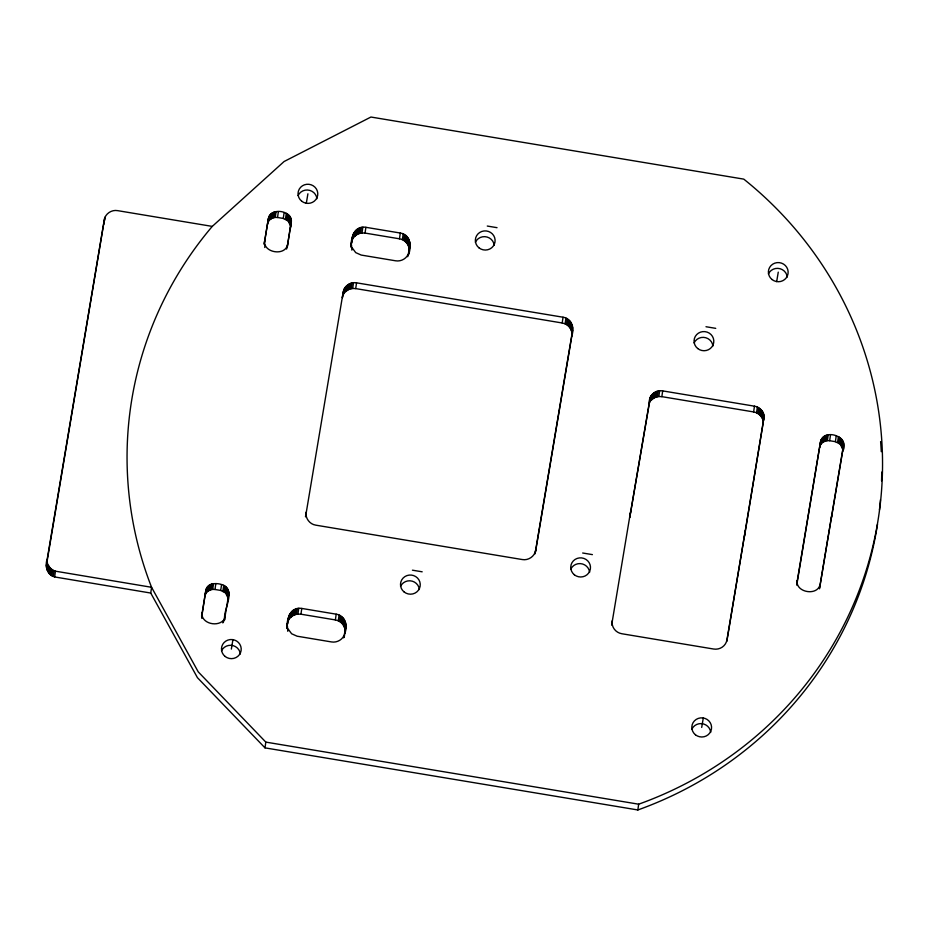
<?xml version="1.0" encoding="UTF-8"?>
<svg xmlns="http://www.w3.org/2000/svg" width="927" height="927" viewBox="0 0 927 927"><rect width="100%" height="100%" fill="white"/><g stroke="black" fill="none" stroke-linecap="round" stroke-linejoin="round"><path stroke-width="1.39" d="M201.669 617.324L205.794 590.603C207.231 582.307 217.729 582.55 223.72 585.319C235.794 592.318 223.025 609.839 224.658 619.63M227.926 600.198L228.807 592.226M264.624 240.823C262.955 252.77 285.238 256.466 287.567 244.647L291.298 222.445C292.955 210.499 270.672 206.802 268.355 218.621L264.125 244.288M287.208 247.636L291.368 220.232M287.08 628.425C286.327 619.433 290.406 606.397 301.773 608.436L336.188 614.172C344.937 615.343 347.938 625.574 344.971 632.956L345.887 624.242M351.182 247.3C350.418 238.297 354.496 225.273 365.875 227.312L400.29 233.036C410.522 234.485 411.681 246.675 408.598 254.601M409.074 251.82L409.989 243.117M535.516 551.855L571.82 336.003C574.427 328.564 571.994 318.425 563.037 317.219L356.536 282.828C350.545 281.704 344.137 285.91 343.199 292.017L305.597 516.49M571.82 336.003L572.724 327.289M796.745 585.157L820.488 441.843C824.242 427.382 850.998 436.721 842.608 451.437L831.171 519.421M842.608 451.437L843.5 443.465M150.742 593.048L54.623 576.942C46.709 574.856 44.751 565.389 47.312 558.506L104.276 219.826C105.191 213.731 111.634 209.502 117.613 210.638L212.26 226.397L284.079 161.53L370.939 117.034L743.778 179.131A377.984 365.945 8.1 0 1 638.668 804.196L637.846 809.966L265.006 747.869L197.428 677.66L150.742 593.048L151.565 587.289A377.984 365.945 8.1 0 1 212.26 226.397M46.408 567.208L47.173 559.978M46.651 568.668L47.219 561.449M47.103 570.082L47.474 562.898M47.729 571.426L48.552 565.667L47.914 564.311M48.54 572.689L49.351 566.918L48.552 565.667M49.502 573.836L50.325 568.066L49.351 566.918M50.614 574.844L51.437 569.074L50.325 568.066M51.854 575.713L52.677 569.943L51.437 569.074M53.198 576.42L54.021 570.65L52.677 569.943M46.35 565.737L104.612 218.401M104.658 220.475L105.145 217.022M54.623 576.942L55.435 571.183L54.021 570.65M201.565 616.281L202.063 612.817M201.854 618.425L201.993 615.018M201.704 615.806L205.794 590.603M204.971 596.374L206.454 588.506M205.632 594.265L206.988 587.533M206.165 593.292L207.648 586.64M206.825 592.399L208.424 585.841M207.602 591.6L208.482 590.905L209.305 585.134M208.482 590.905L209.456 590.325L210.278 584.566M209.456 590.325L210.487 589.873L211.31 584.114M210.487 589.873L211.576 589.56L212.399 583.801M211.576 589.56L212.712 589.398L213.523 583.628M212.712 589.398L214.983 589.479L215.806 583.709M264.265 243.813L268.355 218.621M267.532 224.38L269.015 216.512M264.74 247.486L265.076 245.18M268.193 222.283L269.548 215.539M268.726 221.31L270.209 214.647M269.386 220.417L270.985 213.847M270.163 219.606L271.043 218.911L271.866 213.152M271.043 218.911L272.017 218.343L272.828 212.573M272.017 218.343L273.048 217.891L273.871 212.121M227.996 597.996L225.667 593.025L220.719 590.429L221.541 584.67M273.048 217.891L274.137 217.578L274.96 211.808M274.137 217.578L275.261 217.405L276.084 211.634M222.897 591.09L223.72 585.319M223.905 591.623L224.728 585.852M275.261 217.405L277.544 217.486L278.355 211.727M224.832 592.272L225.655 586.501M225.667 593.025L226.489 587.266M226.397 593.883L227.208 588.124M222.828 622.921L225.006 616.64L228.737 594.427M226.999 594.833L227.81 589.062M223.488 622.029L223.813 619.711M227.463 595.841L228.285 590.07M224.519 620.093L225.006 616.64M227.799 596.895L228.621 591.136M290.545 226.003L288.227 221.043L283.28 218.448L284.091 212.677M285.458 219.096L286.269 213.337M286.455 219.629L287.277 213.859M287.393 220.278L288.204 214.508M288.227 221.043L289.039 215.273M288.946 221.901L289.769 216.13M289.548 222.839L290.371 217.069M290.024 223.847L290.846 218.088M286.582 249.062L286.906 246.756M290.36 224.913L291.182 219.143M287.231 246.953L287.567 244.647M290.475 228.204L291.298 222.445M265.006 747.869L265.817 742.11L198.251 671.89L151.565 587.289L55.435 571.183M286.849 627.799L287.497 623.187M286.918 627.567L288.436 617.637M287.613 623.396L289.305 614.821M288.494 620.592L290.024 613.523M287.776 631.299L287.405 626.119M289.201 619.294L290.904 612.341M290.081 618.1L291.124 617.034L291.947 611.264M305.516 516.756L306.177 512.144C305.064 518.216 309.757 524.288 315.783 525.157L522.283 559.549C528.274 560.673 534.682 556.467 535.621 550.36L572.631 330.232M291.124 617.034L292.295 616.107L293.117 610.337M292.295 616.107L293.581 615.331L294.404 609.572M293.581 615.331L294.971 614.74L295.794 608.969M294.971 614.74L296.42 614.323L297.243 608.552M343.199 292.017L342.376 297.787L344.068 289.212M296.42 614.323L297.926 614.091L298.749 608.321M343.245 294.983L344.786 287.915M350.939 246.663L351.6 242.051M351.009 246.431L352.527 236.501M343.963 293.685L345.667 286.721M351.715 242.271L353.407 233.697M352.584 239.456L354.114 232.399M344.844 292.492L345.875 291.426L346.698 285.655M351.878 250.163L351.507 244.995M353.303 238.158L355.006 231.205M297.926 614.091L300.951 614.207L301.773 608.436M345.875 291.426L347.057 290.499L347.88 284.728M354.184 236.964L355.215 235.898L356.038 230.139M347.057 290.499L348.343 289.722L349.166 283.963M355.215 235.898L356.385 234.971L357.208 229.212M348.343 289.722L349.722 289.131L350.545 283.361M356.385 234.971L357.683 234.207L358.506 228.436M349.722 289.131L351.182 288.703L352.005 282.944M357.683 234.207L359.062 233.604L359.885 227.833M351.182 288.703L352.677 288.482L353.5 282.712M359.062 233.604L360.522 233.187L361.333 227.416M360.522 233.187L362.017 232.955L362.839 227.196M352.677 288.482L355.713 288.598L356.536 282.828M362.017 232.955L365.053 233.071L365.875 227.312M345.064 630.012C344.589 624.949 340.36 620.719 335.377 619.931L336.188 614.172M338.274 620.812L339.097 615.041M339.618 621.507L340.441 615.748M340.858 622.376L341.681 616.617M341.97 623.396L342.793 617.625M342.932 624.543L343.755 618.772M343.743 625.795L344.566 620.036M409.166 248.876C408.68 243.813 404.45 239.595 399.467 238.807L400.29 233.036M344.369 627.139L345.192 621.38M344.821 628.552L345.644 622.793M343.662 637.857L345.794 627.185M344.207 637.347L344.867 632.735M402.376 239.676L403.187 233.917M403.708 240.383L404.531 234.612M404.948 241.252L405.771 235.481M406.061 242.26L406.883 236.501M407.034 243.407L407.857 237.636M407.834 244.67L408.656 238.899M408.471 246.014L409.294 240.244M408.911 247.428L409.734 241.657M407.753 256.721L409.896 246.049M408.633 253.917L408.958 251.611M571.913 333.06C571.426 327.996 567.197 323.778 562.214 322.99L563.037 317.219M565.111 323.859L565.933 318.088M566.455 324.566L567.278 318.795M535.122 553.813L535.621 550.36M567.695 325.423L568.518 319.664M568.807 326.443L569.63 320.672M569.781 327.59L570.592 321.82M570.58 328.842L571.403 323.083M571.217 330.186L572.029 324.427M571.658 331.599L572.48 325.84M650.209 397.277L629.757 517.417L649.398 403.036C648.332 395.609 655.632 389.514 662.678 390.893L754.462 406.177C761.09 407.104 766.05 414.392 763.5 420.858M649.398 403.036L650.928 395.98M650.105 401.75L651.808 394.786M650.986 400.557L652.029 399.479L652.851 393.72M652.029 399.479L653.199 398.552L654.022 392.793M653.199 398.552L654.485 397.787L655.308 392.017M654.485 397.787L655.876 397.185L656.698 391.426M655.876 397.185L657.324 396.768L658.147 391.009M657.324 396.768L658.83 396.536L659.642 390.777M658.83 396.536L661.855 396.652L662.678 390.893M726.849 641.345L763.338 422.017C762.851 416.953 758.622 412.724 753.639 411.936L754.462 406.177M756.536 412.816L757.359 407.046M757.88 413.512L758.703 407.753M759.12 414.381L759.943 408.622M760.233 415.4L761.055 409.63M761.206 416.547L762.017 410.777M744.474 536.524L764.149 416.246M762.006 417.799L762.828 412.04M762.643 419.143L763.454 413.384M763.083 420.557L763.906 414.798M796.814 582.956L797.139 580.65M796.803 583.581L820.488 441.843M819.665 447.614L821.137 439.746M820.325 445.505L821.681 438.772M820.858 444.531L822.342 437.88M821.519 443.639L823.118 437.069M822.295 442.839L823.176 442.144L823.999 436.374M823.176 442.144L824.138 441.565L824.96 435.806M824.138 441.565L825.181 441.113L826.003 435.354M825.181 441.113L826.27 440.8L827.093 435.041M826.27 440.8L827.394 440.626L828.217 434.867M827.394 440.626L829.665 440.719L830.488 434.948M842.678 449.224L840.349 444.265L835.401 441.669L836.224 435.91M837.579 442.33L838.402 436.559M838.587 442.851L839.41 437.092M839.514 443.5L840.337 437.741M819.595 587.927L843.431 445.667M840.349 444.265L841.171 438.506M841.079 445.122L841.901 439.363M831.762 515.064L819.503 588.819M841.681 446.072L842.504 440.302M842.156 447.081L842.979 441.31M842.492 448.135L843.315 442.376M231.344 649.085L232.932 639.642M306.316 203.256L307.903 193.813M611.658 625.076L630.58 511.646M701.704 727.417L703.292 717.985M776.675 281.588L778.263 272.144M745.296 530.754L726.953 639.839A11.634 11.263 8.1 0 1 713.616 649.027L621.843 633.744A11.634 11.263 8.1 0 1 612.237 620.731M820.082 584.473C817.869 595.435 798.495 593.164 797.069 582.851M103.789 224.16L104.322 222.781M408.089 254.415C405.968 259.05 400.591 261.669 395.62 260.8L361.206 255.064L355.713 252.619L352.202 247.857M343.987 635.551C341.878 640.175 336.501 642.805 331.518 641.936L297.103 636.2L291.623 633.755L288.112 628.993M223.152 620.615C217.521 626.374 204.612 624.126 202.179 616.119M487.278 226.049L497.034 227.683M277.544 217.486L283.28 218.448M365.053 233.071L399.467 238.807M705.98 326.733L715.737 328.355M355.713 288.598L562.214 322.99M661.855 396.652L753.639 411.936M829.665 440.719L835.401 441.669M582.666 553.002L592.411 554.624M412.422 570.186L422.179 571.808M214.983 589.479L220.719 590.429M300.951 614.207L335.377 619.931M265.817 742.11L638.668 804.196M877.51 524.218A377.984 365.945 8.1 0 1 637.846 809.966M880.615 441.576A377.984 365.945 8.1 0 1 881.276 451.692M881.728 472.086A377.984 365.945 8.1 0 1 881.554 480.846M880.453 499.769A377.984 365.945 8.1 0 1 879.445 509.896M298.077 195.574A9.884 9.571 8.1 0 1 316.918 198.702M691.866 729.178A9.884 9.571 8.1 0 1 710.708 732.307M221.518 650.835A9.884 9.571 8.1 0 1 240.348 653.975M768.437 273.905A9.884 9.571 8.1 0 1 787.266 277.046M475.4 242.225A9.884 9.571 8.1 0 1 494.242 245.365M694.103 342.909A9.884 9.571 8.1 0 1 712.933 346.038M570.777 569.166A9.884 9.571 8.1 0 1 589.618 572.307M400.545 586.362A9.884 9.571 8.1 0 1 419.386 589.491M301.657 201.171A9.884 9.571 8.1 0 0 317.66 195.435A9.884 9.571 8.1 0 0 304.404 184.832A9.884 9.571 8.1 0 0 301.657 201.171M225.099 656.443A9.884 9.571 8.1 0 0 241.09 650.708A9.884 9.571 8.1 0 0 227.845 640.105A9.884 9.571 8.1 0 0 225.099 656.443M695.447 734.787A9.884 9.571 8.1 0 0 711.449 729.039A9.884 9.571 8.1 0 0 698.193 718.437A9.884 9.571 8.1 0 0 695.447 734.787M772.017 279.514A9.884 9.571 8.1 0 0 788.02 273.778A9.884 9.571 8.1 0 0 774.763 263.164A9.884 9.571 8.1 0 0 772.017 279.514M478.981 247.833A9.884 9.571 8.1 0 0 494.983 242.098A9.884 9.571 8.1 0 0 481.727 231.483A9.884 9.571 8.1 0 0 478.981 247.833M697.683 348.517A9.884 9.571 8.1 0 0 713.686 342.77A9.884 9.571 8.1 0 0 700.43 332.167A9.884 9.571 8.1 0 0 697.683 348.517M404.126 591.971A9.884 9.571 8.1 0 0 420.128 586.223A9.884 9.571 8.1 0 0 406.872 575.621A9.884 9.571 8.1 0 0 404.126 591.971M574.358 574.775A9.884 9.571 8.1 0 0 590.36 569.039A9.884 9.571 8.1 0 0 577.115 558.436A9.884 9.571 8.1 0 0 574.358 574.775"/></g></svg>
